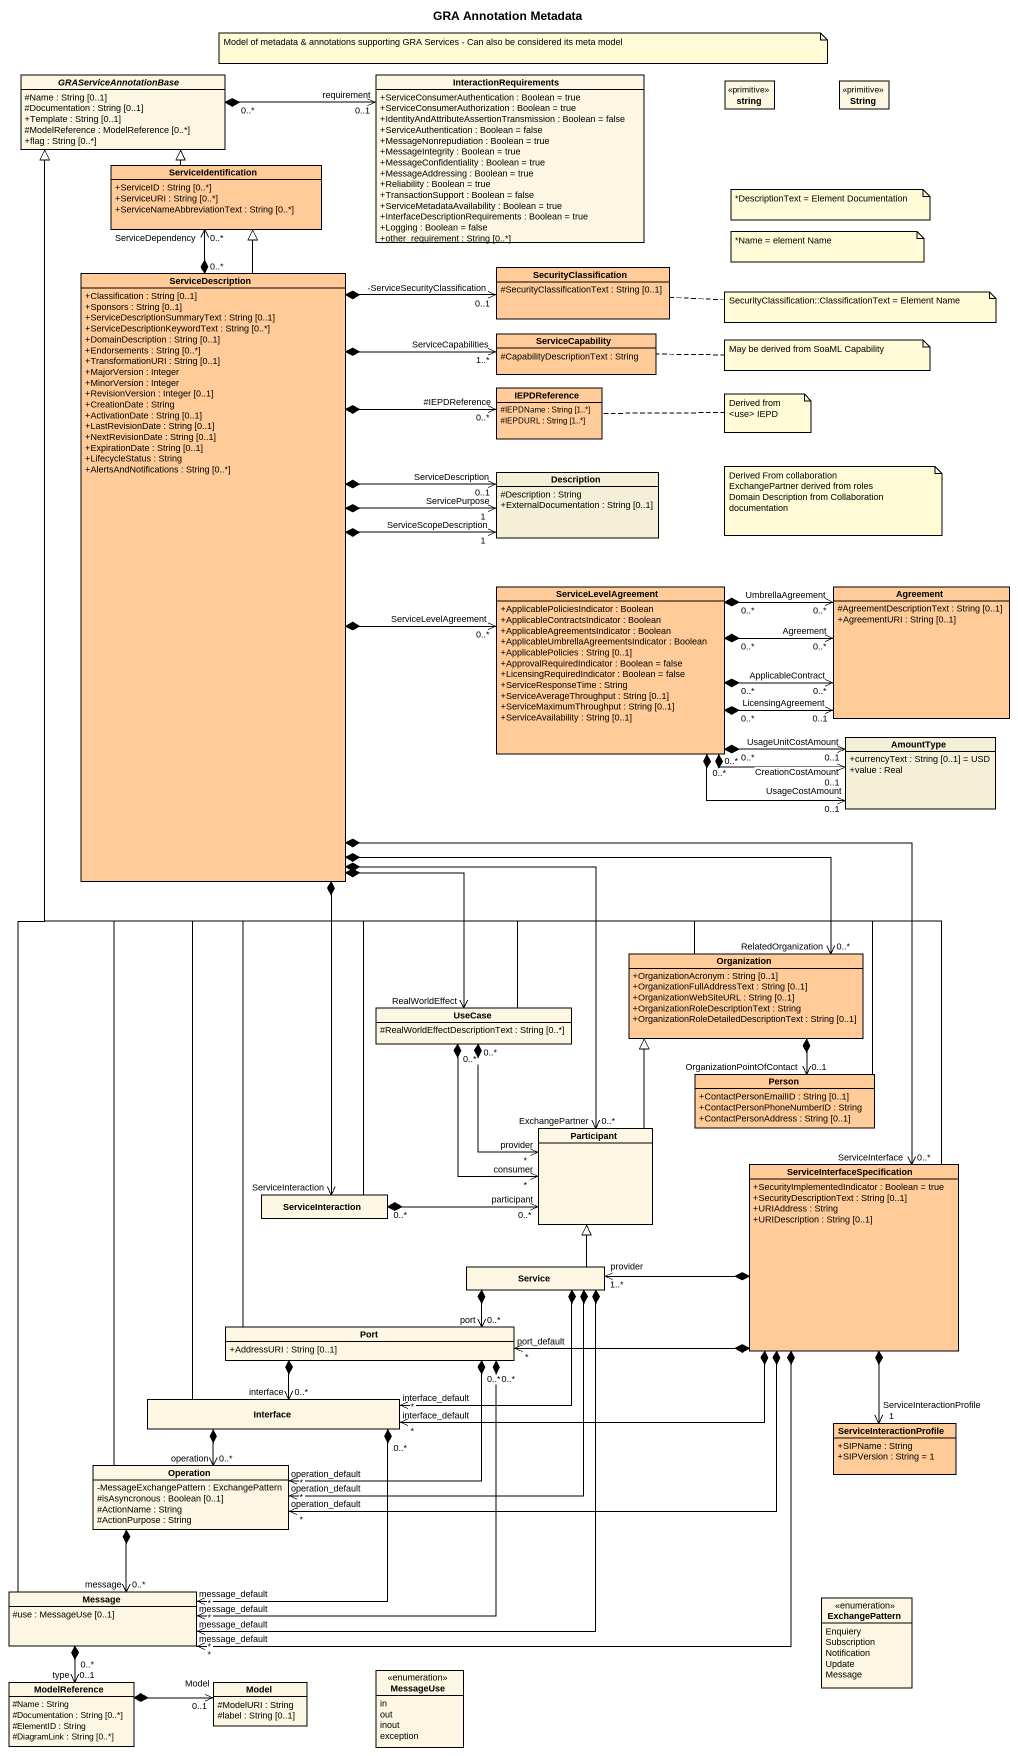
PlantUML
@startuml
title GRA Annotation Metadata
hide circle
hide empty members
skinparam classAttributeIconSize 0
abstract class GRAServiceAnnotationBase {
  #Name : String [0..1]
  #Documentation : String [0..1]
  +Template : String [0..1]
  #ModelReference : ModelReference [0..*]
  +flag : String [0..*]
}
class InteractionRequirements {
  +ServiceConsumerAuthentication : Boolean = true
  +ServiceConsumerAuthorization : Boolean = true
  +IdentityAndAttributeAssertionTransmission : Boolean = false
  +ServiceAuthentication : Boolean = false
  +MessageNonrepudiation : Boolean = true
  +MessageIntegrity : Boolean = true
  +MessageConfidentiality : Boolean = true
  +MessageAddressing : Boolean = true
  +Reliability : Boolean = true
  +TransactionSupport : Boolean = false
  +ServiceMetadataAvailability : Boolean = true
  +InterfaceDescriptionRequirements : Boolean = true
  +Logging : Boolean = false
  +other_requirement : String [0..*]
}
class string <<primitive>>
class String <<primitive>>
class ServiceIdentification #FFCC99 {
  +ServiceID : String [0..*]
  +ServiceURI : String [0..*]
  +ServiceNameAbbreviationText : String [0..*]
}
class ServiceDescription #FFCC99 {
  +Classification : String [0..1]
  +Sponsors : String [0..1]
  +ServiceDescriptionSummaryText : String [0..1]
  +ServiceDescriptionKeywordText : String [0..*]
  +DomainDescription : String [0..1]
  +Endorsements : String [0..*]
  +TransformationURI : String [0..1]
  +MajorVersion : Integer
  +MinorVersion : Integer
  +RevisionVersion : Integer [0..1]
  +CreationDate : String
  +ActivationDate : String [0..1]
  +LastRevisionDate : String [0..1]
  +NextRevisionDate : String [0..1]
  +ExpirationDate : String [0..1]
  +LifecycleStatus : String
  +AlertsAndNotifications : String [0..*]
}
class SecurityClassification #FFCC99 {
  #SecurityClassificationText : String [0..1]
}
class ServiceCapability #FFCC99 {
  #CapabilityDescriptionText : String
}
class IEPDReference #FFCC99 {
  #IEPDName : String [1..*]
  #IEPDURL : String [1..*]
}
class Description #F5EFD7 {
  #Description : String
  +ExternalDocumentation : String [0..1]
}
class ServiceLevelAgreement #FFCC99 {
  +ApplicablePoliciesIndicator : Boolean
  +ApplicableContractsIndicator : Boolean
  +ApplicableAgreementsIndicator : Boolean
  +ApplicableUmbrellaAgreementsIndicator : Boolean
  +ApplicablePolicies : String [0..1]
  +ApprovalRequiredIndicator : Boolean = false
  +LicensingRequiredIndicator : Boolean = false
  +ServiceResponseTime : String
  +ServiceAverageThroughput : String [0..1]
  +ServiceMaximumThroughput : String [0..1]
  +ServiceAvailability : String [0..1]
}
class Agreement #FFCC99 {
  #AgreementDescriptionText : String [0..1]
  +AgreementURI : String [0..1]
}
class AmountType #F5EFD7 {
  +currencyText : String [0..1] = USD
  +value : Real
}
class Organization #FFCC99 {
  +OrganizationAcronym : String [0..1]
  +OrganizationFullAddressText : String [0..1]
  +OrganizationWebSiteURL : String [0..1]
  +OrganizationRoleDescriptionText : String
  +OrganizationRoleDetailedDescriptionText : String [0..1]
}
class "UseCase" as UseCase_ {
  #RealWorldEffectDescriptionText : String [0..*]
}
class "Person" as Person_ #FFCC99 {
  +ContactPersonEmailID : String [0..1]
  +ContactPersonPhoneNumberID : String
  +ContactPersonAddress : String [0..1]
}
class "Participant" as Participant_
class "ServiceInterfaceSpecification" as ServiceInterfaceSpecificatio #FFCC99 {
  +SecurityImplementedIndicator : Boolean = true
  +SecurityDescriptionText : String [0..1]
  +URIAddress : String
  +URIDescription : String [0..1]
}
class ServiceInteraction
class Service
class "Port" as Port_ {
  +AddressURI : String [0..1]
}
class "Interface" as Interface_
class ServiceInteractionProfile #FFCC99 {
  +SIPName : String
  +SIPVersion : String = 1
}
class Operation {
  -MessageExchangePattern : ExchangePattern
  #isAsyncronous : Boolean [0..1]
  #ActionName : String
  #ActionPurpose : String
}
class Message {
  #use : MessageUse [0..1]
}
enum ExchangePattern {
  Enquiery
  Subscription
  Notification
  Update
  Message
}
class ModelReference {
  #Name : String
  #Documentation : String [0..*]
  #ElementID : String
  #DiagramLink : String [0..*]
}
class Model {
  #ModelURI : String
  #label : String [0..1]
}
enum MessageUse {
  in
  out
  inout
  exception
}
InteractionRequirements "requirement\n0..1" <-left-* "0..*" GRAServiceAnnotationBase
ServiceIdentification -up-|> GRAServiceAnnotationBase
ServiceDescription "0..*" *-up-> "ServiceDependency\n0..*" ServiceIdentification
ServiceDescription -up-|> ServiceIdentification
ServiceDescription *-up-> "ServiceCapabilities\n1..*" ServiceCapability
ServiceDescription *-right-> "#IEPDReference\n0..*" IEPDReference
ServiceDescription *-right-> "ServiceLevelAgreement\n0..*" ServiceLevelAgreement
ServiceDescription *--> "RelatedOrganization\n0..*" Organization
ServiceDescription *--> "RealWorldEffect" UseCase_
ServiceDescription *--> "ExchangePartner\n0..*" Participant_
ServiceDescription *--> "ServiceInterface\n0..*" ServiceInterfaceSpecificatio
ServiceDescription *--> "ServiceInteraction" ServiceInteraction
SecurityClassification "-ServiceSecurityClassification\n0..1" <--* ServiceDescription
Description "ServiceDescription\n0..1" <-left-* ServiceDescription
Description "ServicePurpose\n1" <-left-* ServiceDescription
Description "ServiceScopeDescription\n1" <-left-* ServiceDescription
ServiceLevelAgreement "0..*" *-right-> "Agreement\n0..*" Agreement
ServiceLevelAgreement "0..*" *-right-> "LicensingAgreement\n0..1" Agreement
ServiceLevelAgreement "0..*" *-right-> "UmbrellaAgreement\n0..*" Agreement
ServiceLevelAgreement "0..*" *-right-> "ApplicableContract\n0..*" Agreement
AmountType "UsageCostAmount\n0..1" <-left-* "0..*" ServiceLevelAgreement
AmountType "UsageUnitCostAmount\n0..1" <-left-* "0..*" ServiceLevelAgreement
AmountType "CreationCostAmount\n0..1" <-left-* "0..*" ServiceLevelAgreement
Organization -up-|> GRAServiceAnnotationBase
Organization *--> "OrganizationPointOfContact\n0..1" Person_
UseCase_ -up-|> GRAServiceAnnotationBase
UseCase_ "0..*" *--> "consumer\n*" Participant_
Person_ -up-|> GRAServiceAnnotationBase
Participant_ -up-|> Organization
Participant_ "provider\n*" <-up-* "0..*" UseCase_
ServiceInterfaceSpecificatio -up-|> GRAServiceAnnotationBase
ServiceInterfaceSpecificatio *--> "ServiceInteractionProfile\n1" ServiceInteractionProfile
ServiceInteraction -up-|> GRAServiceAnnotationBase
ServiceInteraction "0..*" *-right-> "participant\n0..*" Participant_
Service -up-|> Participant_
Service "provider\n1..*" <-right-* ServiceInterfaceSpecificatio
Port_ -up-|> GRAServiceAnnotationBase
Port_ "port_default\n*" <-right-* ServiceInterfaceSpecificatio
Port_ "port\n0..*" <-right-* Service
Interface_ -up-|> GRAServiceAnnotationBase
Interface_ "interface_default\n*" <-right-* ServiceInterfaceSpecificatio
Interface_ "interface_default\n*" <-right-* Service
Interface_ "interface\n0..*" <-up-* Port_
Operation -up-|> GRAServiceAnnotationBase
Operation "operation_default\n*" <-right-* ServiceInterfaceSpecificatio
Operation "operation_default\n*" <-up-* Service
Operation "operation_default\n*" <-up-* "0..*" Port_
Operation "operation\n0..*" <-up-* Interface_
Message -up-|> GRAServiceAnnotationBase
Message "message_default\n*" <-right-* ServiceInterfaceSpecificatio
Message "message_default\n*" <-up-* Service
Message "message_default\n*" <-up-* "0..*" Port_
Message "message_default\n*" <-up-* "0..*" Interface_
Message "message\n0..*" <-up-* Operation
Message "0..*" *--> "type\n0..1" ModelReference
ModelReference *-right-> "Model\n0..1" Model
note as N1
  Model of metadata & annotations supporting GRA Services - Can also be considered its meta model
end note
note as N2
  *DescriptionText = Element Documentation
end note
note as N3
  *Name = element Name
end note
note right of SecurityClassification : SecurityClassification::ClassificationText = Element Name
note right of ServiceCapability : May be derived from SoaML Capability
note right of IEPDReference : Derived from <use> IEPD
note as N7
  Derived From collaboration
  ExchangePartner derived from roles
  Domain Description from Collaboration documentation
end note
@enduml
